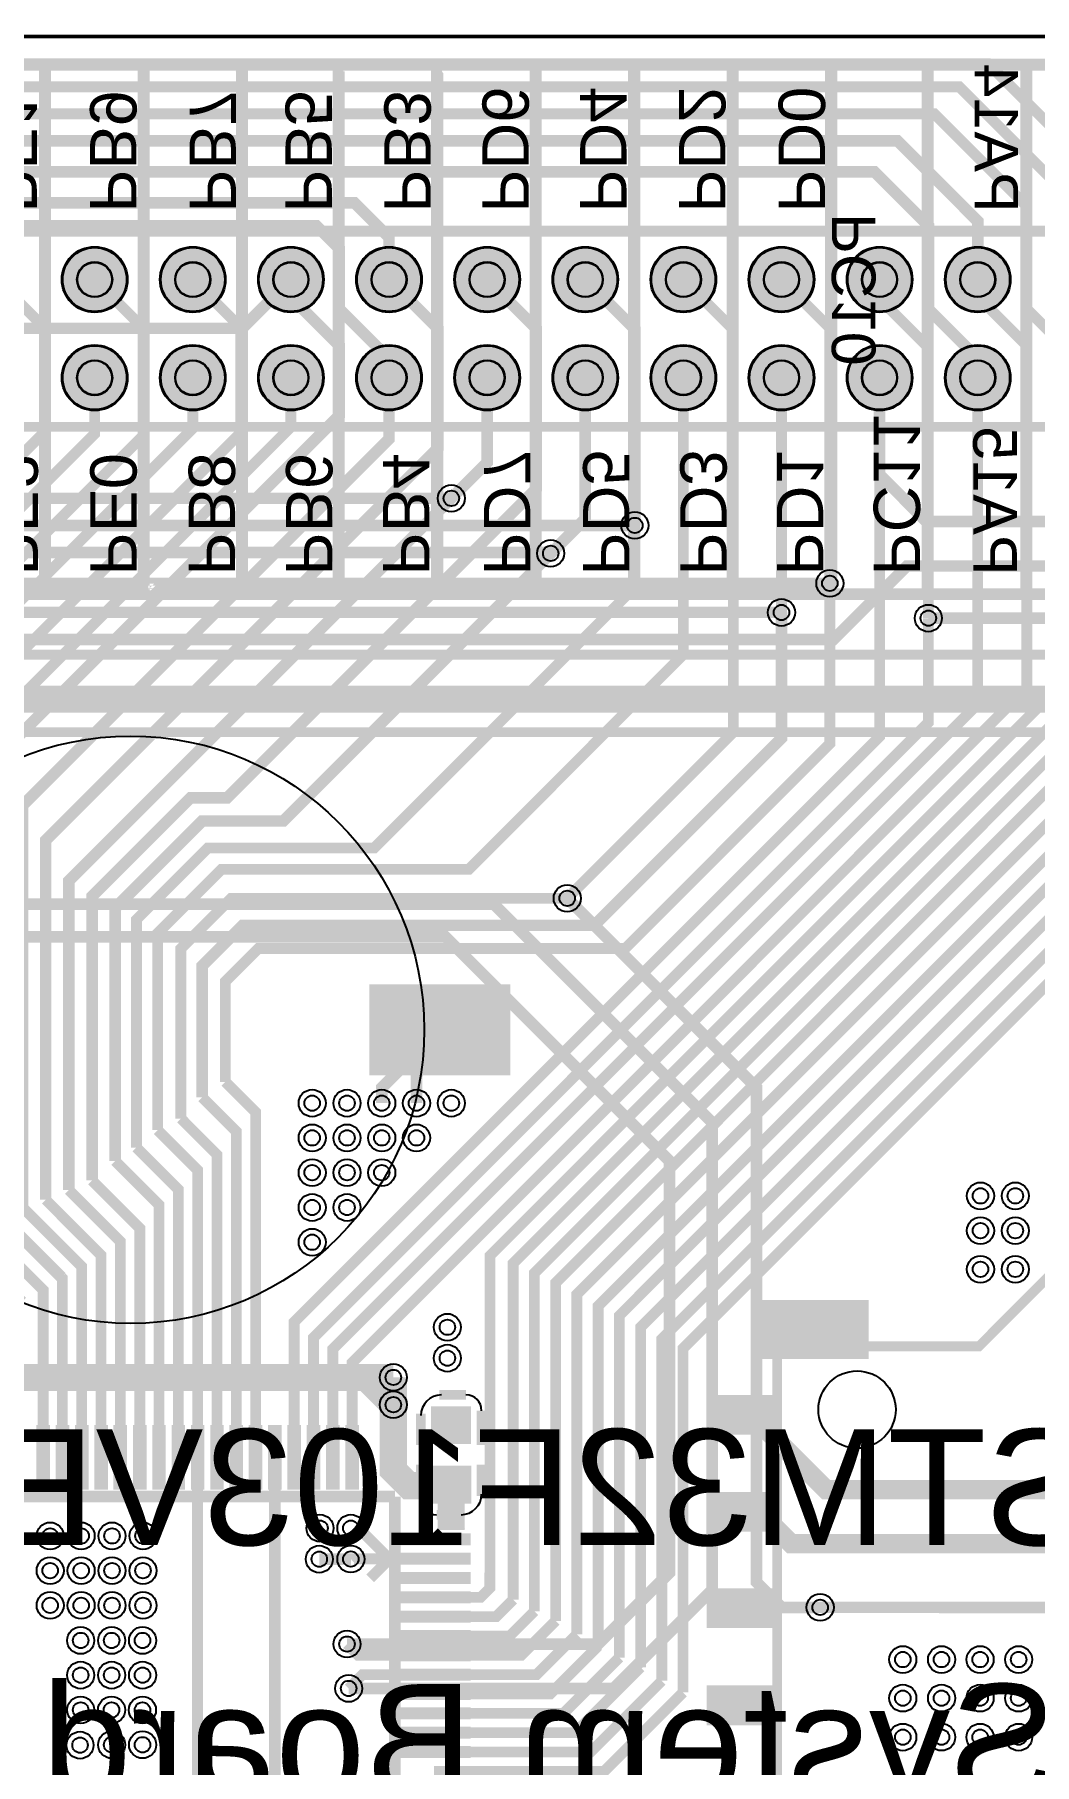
# Model space of a CAD drawing. Header units: millimetres. Extents: x -2 to 136, y -52 to 51.
# Drawn here: x 84.51 to 110.39, y 0.29 to 45.05 of the extents above; entities that cross this region are included whole.
import ezdxf

# ---------------------------------------------------------------- set-up
doc = ezdxf.new("R2010")
doc.units = ezdxf.units.MM
for name, color, linetype, true_color in [('BoardOutline', 7, 'Continuous', 0xff00ff), ('BottomLayer', 7, 'Continuous', 0x0000ff), ('BottomSilkLayer', 7, 'Continuous', 0x808000), ('BottomSolderLayer', 7, 'Continuous', 0xaa00ff), ('Hole', 7, 'Continuous', 0x222222), ('Multi-Layer', 7, 'Continuous', 0xc0c0c0), ('TopLayer', 7, 'Continuous', 0xff0000), ('TopPasterLayer', 7, 'Continuous', 0x808080), ('TopSilkLayer', 7, 'Continuous', 0xffff00), ('TopSolderLayer', 7, 'Continuous', 0x800080)]:
    doc.layers.add(name, color=color, linetype=linetype, true_color=true_color)
doc.styles.get("Standard").update_dxf_attribs({"font": 'arial.ttf'})

msp = doc.modelspace()

# ---------------------------------------------------------------- hatches: boundary and pattern name
at = {"layer": 'BottomSolderLayer'}
for points in [[(85.217, 38.712, 1), (86.919, 38.712, 1)], [(87.757, 38.712, 1), (89.459, 38.712, 1)], [(90.297, 38.712, 1), (91.999, 38.712, 1)], [(92.837, 38.712, 1), (94.539, 38.712, 1)], [(95.377, 38.712, 1), (97.079, 38.712, 1)], [(97.917, 38.712, 1), (99.619, 38.712, 1)], [(100.457, 38.712, 1), (102.159, 38.712, 1)], [(102.997, 38.712, 1), (104.699, 38.712, 1)], [(105.537, 38.712, 1), (107.239, 38.712, 1)], [(108.077, 38.712, 1), (109.779, 38.712, 1)], [(85.217, 36.172, 1), (86.919, 36.172, 1)], [(87.757, 36.172, 1), (89.459, 36.172, 1)], [(90.297, 36.172, 1), (91.999, 36.172, 1)], [(92.837, 36.172, 1), (94.539, 36.172, 1)], [(95.377, 36.172, 1), (97.079, 36.172, 1)], [(97.917, 36.172, 1), (99.619, 36.172, 1)], [(100.457, 36.172, 1), (102.159, 36.172, 1)], [(102.997, 36.172, 1), (104.699, 36.172, 1)], [(105.537, 36.172, 1), (107.239, 36.172, 1)], [(108.077, 36.172, 1), (109.779, 36.172, 1)]]:
    msp.add_hatch(color=256, dxfattribs=at).paths.add_polyline_path(points)
at = {"layer": 'Multi-Layer'}
for points in [[(85.243, 38.712, 1), (86.894, 38.712, 1)], [(87.783, 38.712, 1), (89.434, 38.712, 1)], [(90.323, 38.712, 1), (91.974, 38.712, 1)], [(92.863, 38.712, 1), (94.514, 38.712, 1)], [(95.403, 38.712, 1), (97.054, 38.712, 1)], [(97.943, 38.712, 1), (99.594, 38.712, 1)], [(100.483, 38.712, 1), (102.134, 38.712, 1)], [(103.023, 38.712, 1), (104.674, 38.712, 1)], [(105.563, 38.712, 1), (107.214, 38.712, 1)], [(108.103, 38.712, 1), (109.754, 38.712, 1)], [(85.243, 36.172, 1), (86.894, 36.172, 1)], [(87.783, 36.172, 1), (89.434, 36.172, 1)], [(90.323, 36.172, 1), (91.974, 36.172, 1)], [(92.863, 36.172, 1), (94.514, 36.172, 1)], [(95.403, 36.172, 1), (97.054, 36.172, 1)], [(97.943, 36.172, 1), (99.594, 36.172, 1)], [(100.483, 36.172, 1), (102.134, 36.172, 1)], [(103.023, 36.172, 1), (104.674, 36.172, 1)], [(105.563, 36.172, 1), (107.214, 36.172, 1)], [(108.103, 36.172, 1), (109.754, 36.172, 1)]]:
    msp.add_hatch(color=256, dxfattribs=at).paths.add_polyline_path(points)
at = {"layer": 'TopLayer'}
for points in [[(93.201, 20.449), (96.801, 20.449), (96.801, 18.149), (93.201, 18.149)], [(103.257, 10.796), (103.257, 12.296), (106.057, 12.296), (106.057, 10.796)], [(94.803, 8.603), (94.803, 9.533), (95.783, 9.533), (95.783, 8.603)], [(101.952, 8.834), (101.952, 9.834), (103.752, 9.834), (103.752, 8.834)], [(84.583, 9.046), (84.884, 9.046), (84.884, 7.423), (84.583, 7.423)], [(85.084, 9.046), (85.384, 9.046), (85.384, 7.423), (85.084, 7.423)], [(85.583, 9.046), (85.884, 9.046), (85.884, 7.423), (85.583, 7.423)], [(86.084, 9.046), (86.384, 9.046), (86.384, 7.423), (86.084, 7.423)], [(86.581, 9.046), (86.881, 9.046), (86.881, 7.423), (86.581, 7.423)], [(87.086, 9.046), (87.387, 9.046), (87.387, 7.423), (87.086, 7.423)], [(87.583, 9.046), (87.884, 9.046), (87.884, 7.423), (87.583, 7.423)], [(88.084, 9.046), (88.384, 9.046), (88.384, 7.423), (88.084, 7.423)], [(88.583, 9.046), (88.884, 9.046), (88.884, 7.423), (88.583, 7.423)], [(89.084, 9.046), (89.384, 9.046), (89.384, 7.423), (89.084, 7.423)], [(89.583, 9.046), (89.884, 9.046), (89.884, 7.423), (89.583, 7.423)], [(90.084, 9.046), (90.384, 9.046), (90.384, 7.423), (90.084, 7.423)], [(90.583, 9.046), (90.884, 9.046), (90.884, 7.423), (90.583, 7.423)], [(91.084, 9.046), (91.384, 9.046), (91.384, 7.423), (91.084, 7.423)], [(91.583, 9.046), (91.884, 9.046), (91.884, 7.423), (91.583, 7.423)], [(92.084, 9.046), (92.384, 9.046), (92.384, 7.423), (92.084, 7.423)], [(92.583, 9.046), (92.884, 9.046), (92.884, 7.423), (92.583, 7.423)], [(94.808, 7.062), (94.808, 7.992), (95.788, 7.992), (95.788, 7.062)], [(101.952, 6.325), (101.952, 7.325), (103.752, 7.325), (103.752, 6.325)], [(95.668, 6.259), (95.668, 5.959), (94.045, 5.959), (94.045, 6.259)], [(95.668, 5.759), (95.668, 5.459), (94.045, 5.459), (94.045, 5.759)], [(95.668, 5.259), (95.668, 4.959), (94.045, 4.959), (94.045, 5.259)], [(95.668, 4.759), (95.668, 4.459), (94.045, 4.459), (94.045, 4.759)], [(101.952, 3.829), (101.952, 4.829), (103.752, 4.829), (103.752, 3.829)], [(95.668, 4.259), (95.668, 3.959), (94.045, 3.959), (94.045, 4.259)], [(95.668, 3.759), (95.668, 3.459), (94.045, 3.459), (94.045, 3.759)], [(95.668, 3.259), (95.668, 2.959), (94.045, 2.959), (94.045, 3.259)], [(95.668, 2.759), (95.668, 2.459), (94.045, 2.459), (94.045, 2.759)], [(95.668, 2.259), (95.668, 1.959), (94.045, 1.959), (94.045, 2.259)], [(101.952, 1.315), (101.952, 2.315), (103.752, 2.315), (103.752, 1.315)], [(95.668, 1.759), (95.668, 1.459), (94.045, 1.459), (94.045, 1.759)], [(95.668, 1.259), (95.668, 0.959), (94.045, 0.959), (94.045, 1.259)], [(95.668, 0.759), (95.668, 0.459), (94.045, 0.459), (94.045, 0.759)]]:
    msp.add_hatch(color=256, dxfattribs=at).paths.add_polyline_path(points)
at = {"layer": 'TopPasterLayer'}
for points in [[(93.201, 20.449), (96.801, 20.449), (96.801, 18.149), (93.201, 18.149)], [(103.257, 10.796), (103.257, 12.296), (106.057, 12.296), (106.057, 10.796)], [(94.803, 8.603), (94.803, 9.533), (95.783, 9.533), (95.783, 8.603)], [(101.952, 8.834), (101.952, 9.834), (103.752, 9.834), (103.752, 8.834)], [(84.583, 9.046), (84.884, 9.046), (84.884, 7.423), (84.583, 7.423)], [(85.084, 9.046), (85.384, 9.046), (85.384, 7.423), (85.084, 7.423)], [(85.583, 9.046), (85.884, 9.046), (85.884, 7.423), (85.583, 7.423)], [(86.084, 9.046), (86.384, 9.046), (86.384, 7.423), (86.084, 7.423)], [(86.581, 9.046), (86.881, 9.046), (86.881, 7.423), (86.581, 7.423)], [(87.086, 9.046), (87.387, 9.046), (87.387, 7.423), (87.086, 7.423)], [(87.583, 9.046), (87.884, 9.046), (87.884, 7.423), (87.583, 7.423)], [(88.084, 9.046), (88.384, 9.046), (88.384, 7.423), (88.084, 7.423)], [(88.583, 9.046), (88.884, 9.046), (88.884, 7.423), (88.583, 7.423)], [(89.084, 9.046), (89.384, 9.046), (89.384, 7.423), (89.084, 7.423)], [(89.583, 9.046), (89.884, 9.046), (89.884, 7.423), (89.583, 7.423)], [(90.084, 9.046), (90.384, 9.046), (90.384, 7.423), (90.084, 7.423)], [(90.583, 9.046), (90.884, 9.046), (90.884, 7.423), (90.583, 7.423)], [(91.084, 9.046), (91.384, 9.046), (91.384, 7.423), (91.084, 7.423)], [(91.583, 9.046), (91.884, 9.046), (91.884, 7.423), (91.583, 7.423)], [(92.084, 9.046), (92.384, 9.046), (92.384, 7.423), (92.084, 7.423)], [(92.583, 9.046), (92.884, 9.046), (92.884, 7.423), (92.583, 7.423)], [(94.808, 7.062), (94.808, 7.992), (95.788, 7.992), (95.788, 7.062)], [(101.952, 6.325), (101.952, 7.325), (103.752, 7.325), (103.752, 6.325)], [(95.668, 6.259), (95.668, 5.959), (94.045, 5.959), (94.045, 6.259)], [(95.668, 5.759), (95.668, 5.459), (94.045, 5.459), (94.045, 5.759)], [(95.668, 5.259), (95.668, 4.959), (94.045, 4.959), (94.045, 5.259)], [(95.668, 4.759), (95.668, 4.459), (94.045, 4.459), (94.045, 4.759)], [(101.952, 3.829), (101.952, 4.829), (103.752, 4.829), (103.752, 3.829)], [(95.668, 4.259), (95.668, 3.959), (94.045, 3.959), (94.045, 4.259)], [(95.668, 3.759), (95.668, 3.459), (94.045, 3.459), (94.045, 3.759)], [(95.668, 3.259), (95.668, 2.959), (94.045, 2.959), (94.045, 3.259)], [(95.668, 2.759), (95.668, 2.459), (94.045, 2.459), (94.045, 2.759)], [(95.668, 2.259), (95.668, 1.959), (94.045, 1.959), (94.045, 2.259)], [(101.952, 1.315), (101.952, 2.315), (103.752, 2.315), (103.752, 1.315)], [(95.668, 1.759), (95.668, 1.459), (94.045, 1.459), (94.045, 1.759)], [(95.668, 1.259), (95.668, 0.959), (94.045, 0.959), (94.045, 1.259)], [(95.668, 0.759), (95.668, 0.459), (94.045, 0.459), (94.045, 0.759)]]:
    msp.add_hatch(color=256, dxfattribs=at).paths.add_polyline_path(points)
at = {"layer": 'TopSolderLayer'}
for points in [[(85.217, 38.712, 1), (86.919, 38.712, 1)], [(87.757, 38.712, 1), (89.459, 38.712, 1)], [(90.297, 38.712, 1), (91.999, 38.712, 1)], [(92.837, 38.712, 1), (94.539, 38.712, 1)], [(95.377, 38.712, 1), (97.079, 38.712, 1)], [(97.917, 38.712, 1), (99.619, 38.712, 1)], [(100.457, 38.712, 1), (102.159, 38.712, 1)], [(102.997, 38.712, 1), (104.699, 38.712, 1)], [(105.537, 38.712, 1), (107.239, 38.712, 1)], [(108.077, 38.712, 1), (109.779, 38.712, 1)], [(85.217, 36.172, 1), (86.919, 36.172, 1)], [(87.757, 36.172, 1), (89.459, 36.172, 1)], [(90.297, 36.172, 1), (91.999, 36.172, 1)], [(92.837, 36.172, 1), (94.539, 36.172, 1)], [(95.377, 36.172, 1), (97.079, 36.172, 1)], [(97.917, 36.172, 1), (99.619, 36.172, 1)], [(100.457, 36.172, 1), (102.159, 36.172, 1)], [(102.997, 36.172, 1), (104.699, 36.172, 1)], [(105.537, 36.172, 1), (107.239, 36.172, 1)], [(108.077, 36.172, 1), (109.779, 36.172, 1)], [(93.176, 20.474), (96.827, 20.474), (96.827, 18.123), (93.176, 18.123)], [(103.209, 10.782), (103.209, 12.309), (106.104, 12.309), (106.104, 10.782)], [(94.776, 8.579), (94.776, 9.557), (95.81, 9.557), (95.81, 8.579)], [(101.907, 8.82), (101.907, 9.848), (103.798, 9.848), (103.798, 8.82)], [(84.558, 9.072), (84.909, 9.072), (84.909, 7.398), (84.558, 7.398)], [(85.058, 9.072), (85.409, 9.072), (85.409, 7.398), (85.058, 7.398)], [(85.558, 9.072), (85.909, 9.072), (85.909, 7.398), (85.558, 7.398)], [(86.058, 9.072), (86.409, 9.072), (86.409, 7.398), (86.058, 7.398)], [(86.555, 9.072), (86.907, 9.072), (86.907, 7.398), (86.555, 7.398)], [(87.061, 9.072), (87.412, 9.072), (87.412, 7.398), (87.061, 7.398)], [(87.558, 9.072), (87.909, 9.072), (87.909, 7.398), (87.558, 7.398)], [(88.058, 9.072), (88.409, 9.072), (88.409, 7.398), (88.058, 7.398)], [(88.558, 9.072), (88.909, 9.072), (88.909, 7.398), (88.558, 7.398)], [(89.058, 9.072), (89.409, 9.072), (89.409, 7.398), (89.058, 7.398)], [(89.558, 9.072), (89.909, 9.072), (89.909, 7.398), (89.558, 7.398)], [(90.058, 9.072), (90.409, 9.072), (90.409, 7.398), (90.058, 7.398)], [(90.558, 9.072), (90.909, 9.072), (90.909, 7.398), (90.558, 7.398)], [(91.058, 9.072), (91.409, 9.072), (91.409, 7.398), (91.058, 7.398)], [(91.558, 9.072), (91.909, 9.072), (91.909, 7.398), (91.558, 7.398)], [(92.058, 9.072), (92.409, 9.072), (92.409, 7.398), (92.058, 7.398)], [(92.558, 9.072), (92.909, 9.072), (92.909, 7.398), (92.558, 7.398)], [(94.781, 7.038), (94.781, 8.016), (95.815, 8.016), (95.815, 7.038)], [(101.906, 6.311), (101.906, 7.339), (103.798, 7.339), (103.798, 6.311)], [(95.805, 6.264), (95.805, 5.954), (93.908, 5.954), (93.908, 6.264)], [(95.805, 5.764), (95.805, 5.455), (93.908, 5.455), (93.908, 5.764)], [(95.805, 5.264), (95.805, 4.954), (93.908, 4.954), (93.908, 5.264)], [(95.805, 4.764), (95.805, 4.455), (93.908, 4.455), (93.908, 4.764)], [(101.907, 3.814), (101.907, 4.843), (103.798, 4.843), (103.798, 3.814)], [(95.805, 4.264), (95.805, 3.954), (93.908, 3.954), (93.908, 4.264)], [(95.805, 3.764), (95.805, 3.455), (93.908, 3.455), (93.908, 3.764)], [(95.805, 3.264), (95.805, 2.954), (93.908, 2.954), (93.908, 3.264)], [(95.805, 2.764), (95.805, 2.455), (93.908, 2.455), (93.908, 2.764)], [(95.805, 2.264), (95.805, 1.954), (93.908, 1.954), (93.908, 2.264)], [(101.907, 1.301), (101.907, 2.329), (103.798, 2.329), (103.798, 1.301)], [(95.805, 1.764), (95.805, 1.455), (93.908, 1.455), (93.908, 1.764)], [(95.805, 1.264), (95.805, 0.954), (93.908, 0.954), (93.908, 1.264)], [(95.805, 0.764), (95.805, 0.455), (93.908, 0.455), (93.908, 0.764)]]:
    msp.add_hatch(color=256, dxfattribs=at).paths.add_polyline_path(points)

# ---------------------------------------------------------------- linework, layer by layer
at = {"layer": 'BoardOutline', "const_width": 0.1}
msp.add_lwpolyline([(8, 45.002), (127, 45.002)], dxfattribs=at)
at = {"layer": 'BottomLayer'}
for points, const_width in [([(91.148, 38.71), (89.886, 37.45), (72.101, 37.45), (68.55, 33.909), (59.35, 33.909), (56.449, 36.805), (39.7, 36.805), (36, 40.5), (23.95, 40.5), (17.999, 34.549), (8.049, 34.549), (5.751, 32.258), (5.751, -29.639)], 0.3), ([(106.388, 36.172), (106.388, 33.663), (107.597, 32.45), (119.05, 32.45), (123.2, 28.3), (123.2, 19.55), (121.848, 18.198), (118.25, 18.2)], 0.3), ([(55.55, 32.85), (55.55, 28.5), (56.2, 27.85), (119.81, 27.852)], 0.7), ([(58.001, 33.051), (95.3, 33.05)], 0.3), ([(57, 32.35), (100.05, 32.35)], 0.3), ([(58.001, 31.651), (97.9, 31.65)], 0.3), ([(57, 29.401), (105.2, 29.401), (107.1, 31.3), (117.851, 31.3), (117.851, 31.349)], 0.3), ([(57, 30.851), (105.1, 30.85)], 0.3), ([(57.998, 30.102), (103.85, 30.1)], 0.3), ([(107.65, 29.949), (120.601, 29.949), (122.5, 28.05), (122.5, 21.351), (121.3, 20.15), (113.9, 20.15), (113.251, 19.501), (113.251, 18.75)], 0.3), ([(104.849, 4.351), (103.848, 4.351), (103.2, 5.001), (103.2, 17.8), (98.301, 22.7)], 0.3), ([(92.642, 2.253), (99.503, 2.253), (102.05, 4.8), (102.05, 16.9), (96.4, 22.55), (64.501, 22.55)], 0.3), ([(92.601, 3.401), (99.101, 3.401), (100.95, 5.25), (100.95, 15.9), (95.148, 21.702), (63.901, 21.702)], 0.3), ([(80.445, 10.302), (93.8, 10.303)], 0.7), ([(93.8, 9.596), (93.299, 10.097), (93.299, 10.302)], 0.7), ([(93.8, 10.302), (93.8, 9.596)], 0.7)]:
    msp.add_lwpolyline(points, dxfattribs=dict(at, const_width=const_width))
at = {"layer": 'BottomSilkLayer'}
for points, const_width in [([(72.05, 40), (72.05, 44.3), (122.85, 44.3), (122.85, 39.9)], 0.25), ([(84.718, 44.253), (84.768, 44.203), (84.768, 30.653)], 0.28), ([(87.318, 44.203), (87.318, 30.753), (87.268, 30.703), (87.318, 30.703)], 0.28), ([(89.818, 44.203), (89.868, 44.153), (89.868, 30.653)], 0.28), ([(94.968, 44.203), (94.918, 44.153), (94.918, 30.653)], 0.28), ([(97.468, 44.203), (97.468, 30.653)], 0.28), ([(100.018, 44.253), (100.018, 30.653)], 0.28), ([(102.568, 44.253), (102.568, 30.703)], 0.28), ([(105.068, 44.253), (105.118, 44.203), (105.118, 30.653)], 0.28), ([(107.618, 44.253), (107.618, 30.653)], 0.28), ([(110.168, 44.203), (110.168, 30.703)], 0.28), ([(92.368, 44.153), (92.368, 30.703)], 0.28), ([(72.1, 39.95), (122.85, 39.95)], 0.25), ([(122.85, 34.9), (72.05, 34.9)], 0.25), ([(122.85, 34.95), (122.85, 30.6), (72.051, 30.6), (72.051, 35)], 0.25)]:
    msp.add_lwpolyline(points, dxfattribs=dict(at, const_width=const_width))
at = {"layer": 'BottomSolderLayer'}
for centre, radius in [((86.068, 38.712), 0.851), ((88.608, 38.712), 0.851), ((91.148, 38.712), 0.851), ((93.688, 38.712), 0.851), ((96.228, 38.712), 0.851), ((98.768, 38.712), 0.851), ((101.308, 38.712), 0.851), ((103.848, 38.712), 0.851), ((106.388, 38.712), 0.851), ((108.928, 38.712), 0.851), ((86.068, 38.712), 0.458), ((88.608, 38.712), 0.458), ((91.148, 38.712), 0.458), ((93.688, 38.712), 0.458), ((96.228, 38.712), 0.458), ((98.768, 38.712), 0.458), ((101.308, 38.712), 0.458), ((103.848, 38.712), 0.458), ((106.388, 38.712), 0.458), ((108.928, 38.712), 0.458), ((86.068, 36.172), 0.851), ((88.608, 36.172), 0.851), ((91.148, 36.172), 0.851), ((93.688, 36.172), 0.851), ((96.228, 36.172), 0.851), ((98.768, 36.172), 0.851), ((101.308, 36.172), 0.851), ((103.848, 36.172), 0.851), ((106.388, 36.172), 0.851), ((108.928, 36.172), 0.851), ((86.068, 36.172), 0.458), ((88.608, 36.172), 0.458), ((91.148, 36.172), 0.458), ((93.688, 36.172), 0.458), ((96.228, 36.172), 0.458), ((98.768, 36.172), 0.458), ((101.308, 36.172), 0.458), ((103.848, 36.172), 0.458), ((106.388, 36.172), 0.458), ((108.928, 36.172), 0.458)]:
    msp.add_circle(centre, radius, dxfattribs=at)
at = {"layer": 'Hole'}
for centre in [(95.301, 33.051), (100.051, 32.35), (97.874, 31.626), (105.1, 30.851), (103.848, 30.097), (107.65, 29.949), (98.301, 22.7), (91.699, 17.399), (92.601, 17.399), (93.5, 17.399), (94.399, 17.399), (95.301, 17.399), (91.699, 16.5), (92.601, 16.5), (93.5, 16.5), (94.399, 16.5), (91.699, 15.601), (92.601, 15.601), (93.5, 15.601), (91.699, 14.699), (92.601, 14.699), (108.999, 14.999), (109.901, 14.999), (91.699, 13.8), (108.999, 14.1), (109.901, 14.1), (108.999, 13.099), (109.901, 13.099), (95.199, 11.6), (95.199, 10.8), (93.8, 10.302), (93.8, 9.596), (84.917, 6.2), (85.718, 6.2), (86.518, 6.2), (87.318, 6.2), (91.9, 6.401), (92.7, 6.401), (84.917, 5.301), (85.718, 5.301), (86.518, 5.301), (87.318, 5.301), (91.882, 5.598), (92.7, 5.601), (84.917, 4.402), (85.718, 4.402), (86.518, 4.402), (87.318, 4.402), (104.849, 4.351), (85.707, 3.495), (86.507, 3.495), (87.308, 3.495), (92.601, 3.401), (106.988, 3), (107.991, 3), (108.989, 3), (109.987, 3), (85.707, 2.596), (86.507, 2.596), (87.308, 2.596), (92.642, 2.253), (85.707, 1.697), (86.505, 1.697), (87.305, 1.694), (106.988, 2.002), (107.991, 2.002), (108.989, 2.002), (109.987, 2.002), (85.69, 0.785), (86.507, 0.795), (87.308, 0.795), (106.988, 0.991), (107.991, 0.993), (108.989, 0.991), (109.987, 0.991)]:
    msp.add_circle(centre, 0.2, dxfattribs=at)
at = {"layer": 'Multi-Layer'}
for centre, radius in [((86.068, 38.712), 0.826), ((88.608, 38.712), 0.826), ((91.148, 38.712), 0.826), ((93.688, 38.712), 0.826), ((96.228, 38.712), 0.826), ((98.768, 38.712), 0.826), ((101.308, 38.712), 0.826), ((103.848, 38.712), 0.826), ((106.388, 38.712), 0.826), ((108.928, 38.712), 0.826), ((86.068, 38.712), 0.445), ((88.608, 38.712), 0.445), ((91.148, 38.712), 0.445), ((93.688, 38.712), 0.445), ((96.228, 38.712), 0.445), ((98.768, 38.712), 0.445), ((101.308, 38.712), 0.445), ((103.848, 38.712), 0.445), ((106.388, 38.712), 0.445), ((108.928, 38.712), 0.445), ((86.068, 36.172), 0.826), ((88.608, 36.172), 0.826), ((91.148, 36.172), 0.826), ((93.688, 36.172), 0.826), ((96.228, 36.172), 0.826), ((98.768, 36.172), 0.826), ((101.308, 36.172), 0.826), ((103.848, 36.172), 0.826), ((106.388, 36.172), 0.826), ((108.928, 36.172), 0.826), ((86.068, 36.172), 0.445), ((88.608, 36.172), 0.445), ((91.148, 36.172), 0.445), ((93.688, 36.172), 0.445), ((96.228, 36.172), 0.445), ((98.768, 36.172), 0.445), ((101.308, 36.172), 0.445), ((103.848, 36.172), 0.445), ((106.388, 36.172), 0.445), ((108.928, 36.172), 0.445), ((95.301, 33.051), 0.35), ((100.051, 32.35), 0.35), ((97.874, 31.626), 0.35), ((105.1, 30.851), 0.35), ((103.848, 30.097), 0.35), ((107.65, 29.949), 0.35), ((98.301, 22.7), 0.35), ((91.699, 17.399), 0.35), ((92.601, 17.399), 0.35), ((93.5, 17.399), 0.35), ((94.399, 17.399), 0.35), ((95.301, 17.399), 0.35), ((91.699, 16.5), 0.35), ((92.601, 16.5), 0.35), ((93.5, 16.5), 0.35), ((94.399, 16.5), 0.35), ((91.699, 15.601), 0.35), ((92.601, 15.601), 0.35), ((93.5, 15.601), 0.35), ((108.999, 14.999), 0.35), ((109.901, 14.999), 0.35), ((91.699, 14.699), 0.35), ((92.601, 14.699), 0.35), ((108.999, 14.1), 0.35), ((109.901, 14.1), 0.35), ((91.699, 13.8), 0.35), ((108.999, 13.099), 0.35), ((109.901, 13.099), 0.35), ((95.199, 11.6), 0.35), ((95.199, 10.8), 0.35), ((93.8, 10.302), 0.35), ((105.804, 9.469), 1), ((93.8, 9.596), 0.35), ((91.9, 6.401), 0.35), ((92.7, 6.401), 0.35), ((84.917, 6.2), 0.35), ((85.718, 6.2), 0.35), ((86.518, 6.2), 0.35), ((87.318, 6.2), 0.35), ((91.882, 5.598), 0.35), ((92.7, 5.601), 0.35), ((84.917, 5.301), 0.35), ((85.718, 5.301), 0.35), ((86.518, 5.301), 0.35), ((87.318, 5.301), 0.35), ((84.917, 4.402), 0.35), ((85.718, 4.402), 0.35), ((86.518, 4.402), 0.35), ((87.318, 4.402), 0.35), ((104.849, 4.351), 0.35), ((85.707, 3.495), 0.35), ((86.507, 3.495), 0.35), ((87.308, 3.495), 0.35), ((92.601, 3.401), 0.35), ((106.988, 3), 0.35), ((107.991, 3), 0.35), ((108.989, 3), 0.35), ((109.987, 3), 0.35), ((85.707, 2.596), 0.35), ((86.507, 2.596), 0.35), ((87.308, 2.596), 0.35), ((92.642, 2.253), 0.35), ((106.988, 2.002), 0.35), ((107.991, 2.002), 0.35), ((108.989, 2.002), 0.35), ((109.987, 2.002), 0.35), ((85.707, 1.697), 0.35), ((86.505, 1.697), 0.35), ((87.305, 1.694), 0.35), ((107.991, 0.993), 0.35), ((85.69, 0.785), 0.35), ((86.507, 0.795), 0.35), ((87.308, 0.795), 0.35), ((106.988, 0.991), 0.35), ((108.989, 0.991), 0.35), ((109.987, 0.991), 0.35)]:
    msp.add_circle(centre, radius, dxfattribs=at)
at = {"layer": 'TopLayer'}
for points, const_width in [([(114.008, 36.172), (114.008, 36.591), (112.751, 37.849), (112.751, 40.749), (109.2, 44.3), (20.251, 44.3), (19.401, 43.449), (19.401, 35.966)], 0.28), ([(111.468, 38.712), (111.468, 40.682), (108.45, 43.7), (20.6, 43.7), (20.051, 43.15), (20.051, 35.319)], 0.28), ([(111.468, 36.172), (111.468, 36.682), (110.2, 37.95), (110.2, 40.603), (107.803, 43), (51.35, 43), (50.15, 41.8), (50.15, 39.65), (48.93, 38.43), (48.898, 38.43)], 0.28), ([(108.928, 38.712), (108.928, 40.222), (106.85, 42.3), (53.15, 42.3), (52.7, 41.85), (52.7, 39.693), (51.438, 38.43)], 0.3), ([(108.928, 36.172), (108.928, 36.672), (107.65, 37.95), (107.65, 40.104), (106.254, 41.5), (70.95, 41.5), (69.15, 39.7), (55.6, 39.7), (55.25, 39.35), (55.25, 37.5), (54.9, 37.15), (47.638, 37.15), (46.358, 38.43)], 0.3), ([(93.688, 38.712), (93.688, 39.803), (92.795, 40.7), (71.449, 40.7), (67.799, 37.05), (57.852, 37.05), (56.518, 38.382), (56.518, 38.43)], 0.3), ([(93.688, 36.172), (93.688, 36.662), (92.4, 37.95), (92.4, 39.51), (91.81, 40.1), (71.901, 40.1), (68.201, 36.4), (45.848, 36.4), (43.818, 38.43)], 0.3), ([(81.654, 10.296), (81.654, 10.296), (78.75, 13.2), (75.3, 13.2), (72.3, 16.2), (72.3, 23.4), (78.8, 29.9), (79.901, 29.9), (84.8, 34.8), (84.8, 37.44), (83.528, 38.712)], 0.28), ([(82.67, 10.68), (82.67, 10.68), (79, 14.35), (75.8, 14.35), (73.5, 16.65), (73.5, 22.7), (77.9, 27.1), (79.75, 27.1), (87.35, 34.7), (87.35, 37.43), (86.068, 38.712)], 0.28), ([(84.191, 12.259), (84.191, 12.259), (80.9, 15.55), (76.15, 15.55), (74.7, 17), (74.7, 22), (77.25, 24.55), (79.65, 24.55), (89.85, 34.75), (89.85, 37.47), (88.608, 38.712)], 0.28), ([(85.21, 12.891), (85.21, 12.891), (81.45, 16.65), (76.6, 16.65), (75.9, 17.35), (75.9, 21.4), (77.25, 22.75), (79.95, 22.75), (92.4, 35.2), (92.4, 37), (91.148, 38.252), (91.148, 38.712)], 0.3), ([(84.8, 14.9), (84.8, 14.9), (84.8, 24.2), (94.95, 34.35), (94.95, 37.45), (93.688, 38.712)], 0.3), ([(86, 15.4), (86, 15.4), (86, 22.75), (88.55, 25.3), (89.5, 25.3), (97.5, 33.3), (97.5, 37.44), (96.228, 38.712)], 0.3), ([(92.827, 10.777), (92.827, 10.777), (110.2, 28.15), (110.2, 37), (108.708, 38.492), (108.928, 38.712)], 0.28), ([(96.9, 4.55), (96.9, 4.55), (96.9, 13.25), (112.75, 29.1), (112.75, 36.904), (111.205, 38.449), (111.468, 38.712)], 0.28), ([(98, 4), (98, 4), (98, 12.75), (115.3, 30.05), (115.3, 37.42), (114.008, 38.712)], 0.28), ([(98.3, 22.7), (98.3, 22.7), (102.6, 27), (102.6, 37.42), (101.308, 38.712)], 0.28), ([(100.05, 32.35), (100.05, 32.35), (100.05, 37.43), (98.768, 38.712)], 0.3), ([(100.2, 2.8), (100.2, 2.8), (100.2, 11.6), (120.35, 31.75), (120.35, 37.45), (119.088, 38.712)], 0.28), ([(101.3, 2.15), (101.3, 2.15), (101.3, 11.05), (122.9, 32.65), (122.9, 37.44), (121.628, 38.712)], 0.28), ([(105.1, 30.85), (105.1, 37.46), (103.848, 38.712)], 0.28), ([(107.65, 29.95), (107.65, 36.95), (106.138, 38.462), (106.388, 38.712)], 0.28), ([(82.162, 10.488), (82.162, 10.488), (78.9, 13.75), (75.55, 13.75), (72.9, 16.4), (72.9, 23.05), (78.25, 28.4), (79.751, 28.4), (86.068, 34.718), (86.068, 36.172)], 0.28), ([(83.178, 10.923), (83.178, 10.923), (79.15, 14.95), (75.95, 14.95), (74.1, 16.8), (74.1, 22.35), (77.55, 25.8), (79.549, 25.8), (88.608, 34.858), (88.608, 36.172)], 0.28), ([(84.699, 12.601), (84.699, 12.601), (81.2, 16.1), (76.35, 16.1), (75.3, 17.15), (75.3, 21.7), (77, 23.4), (79.649, 23.4), (91.148, 34.898), (91.148, 36.172)], 0.28), ([(84.2, 14.7), (84.2, 14.7), (84.2, 25.1), (93.688, 34.588), (93.688, 36.172)], 0.3), ([(87.699, 16.701), (87.699, 16.701), (87.699, 21.801), (89.35, 23.449), (95.751, 23.449), (101.308, 29.009), (101.308, 36.172)], 0.28), ([(91.234, 8.235), (91.234, 11.735), (106.388, 26.888), (106.388, 36.172)], 0.28), ([(92.233, 8.235), (92.233, 11.033), (108.928, 27.728), (108.928, 36.172)], 0.28), ([(95.3, 33.05), (96.228, 33.978), (96.228, 36.172)], 0.3), ([(96.3, 5.25), (96.3, 13.45), (111.468, 28.618), (111.468, 36.172)], 0.28), ([(97.45, 4.25), (97.45, 4.25), (97.45, 13), (114.008, 29.558), (114.008, 36.172)], 0.28), ([(97.875, 31.625), (98.768, 32.518), (98.768, 36.172)], 0.3), ([(98.55, 3.65), (98.55, 3.65), (98.55, 12.45), (116.548, 30.448), (116.548, 36.172)], 0.28), ([(99.65, 3.05), (99.65, 3.05), (99.65, 11.9), (119.088, 31.338), (119.088, 36.172)], 0.28), ([(100.75, 2.45), (100.75, 2.45), (100.75, 11.3), (121.628, 32.178), (121.628, 36.172)], 0.28), ([(103.848, 30.098), (103.848, 30.098), (103.848, 36.172)], 0.28), ([(85.4, 15.151), (85.4, 15.151), (85.4, 23.15), (95.3, 33.05)], 0.3), ([(87.15, 16.251), (87.15, 16.251), (87.15, 22.151), (88.999, 24.001), (93.299, 24.001), (100.051, 30.752), (100.051, 32.35)], 0.28), ([(86.6, 15.9), (86.6, 15.9), (86.6, 22.45), (88.85, 24.7), (90.95, 24.7), (97.875, 31.625)], 0.3), ([(99.101, 3.35), (99.101, 3.35), (99.101, 12.151), (117.851, 30.899), (117.851, 31.35)], 0.28), ([(89.45, 17.95), (89.45, 17.95), (89.45, 20.55), (90.3, 21.4), (99.8, 21.4), (105.1, 26.7), (105.1, 30.85)], 0.28), ([(88.85, 17.55), (88.85, 17.55), (88.85, 20.95), (89.9, 22), (99, 22), (103.848, 26.848), (103.848, 30.097)], 0.3), ([(91.732, 8.235), (91.732, 11.332), (107.65, 27.25), (107.65, 29.949)], 0.28), ([(88.3, 17), (88.3, 17), (88.3, 21.4), (89.6, 22.7), (98.3, 22.7)], 0.28), ([(95.001, 19.299), (93.5, 17.798), (93.5, 17.399)], 0.3), ([(95.001, 19.299), (94.399, 18.11), (94.399, 17.399)], 0.3), ([(89.451, 17.95), (90.234, 17.168), (90.234, 8.235)], 0.28), ([(88.849, 17.549), (89.733, 16.665), (89.733, 8.235)], 0.28), ([(88.301, 17), (89.233, 16.068), (89.233, 8.235)], 0.28), ([(118.23, 17), (118.23, 7.53), (116.7, 6), (104.1, 6), (103.25, 6.85), (102.898, 6.85)], 0.5), ([(113.231, 17), (113.231, 8.931), (111.7, 7.4), (105, 7.4), (103.053, 9.347), (102.898, 9.347)], 0.5), ([(87.699, 16.701), (88.733, 15.667), (88.733, 8.235)], 0.28), ([(87.15, 16.251), (88.235, 15.166), (88.235, 8.235)], 0.28), ([(86.599, 15.9), (87.734, 14.765), (87.734, 8.235)], 0.28), ([(85.4, 15.151), (86.731, 13.82), (86.731, 8.235)], 0.28), ([(85.999, 15.4), (87.236, 14.163), (87.236, 8.235)], 0.28), ([(84.201, 14.699), (85.733, 13.167), (85.733, 8.235)], 0.28), ([(84.801, 14.9), (86.233, 13.467), (86.233, 8.235)], 0.28), ([(85.21, 12.891), (85.232, 12.868), (85.232, 8.235)], 0.28), ([(84.699, 12.601), (84.735, 12.565), (84.735, 8.235)], 0.28), ([(92.827, 10.777), (92.733, 10.683), (92.733, 8.235)], 0.28), ([(93.8, 10.302), (93.8, 7.9), (94.2, 7.5), (95.27, 7.5), (95.298, 7.529)], 0.7), ([(88.73, -2.151), (88.73, 8.232), (88.733, 8.235)], 0.28), ([(90.734, 8.235), (90.734, -3.084), (90.8, -3.15)], 0.3), ([(95.298, 7.529), (95.3, 6.35)], 0.7), ([(95.301, 6.398), (95.301, 6.401)], 0.7), ([(94.856, 5.608), (93.692, 5.608), (93.05, 6.25)], 0.28), ([(94.9, 6.15), (95.05, 6.3)], 0.28), ([(92.7, 5.6), (91.883, 5.599)], 0.3), ([(94.856, 5.608), (92.708, 5.608), (92.7, 5.601)], 0.28), ([(94.856, 5.608), (93.708, 5.608), (93.2, 5.1)], 0.28), ([(96.299, 5.25), (96.299, 4.849), (96.1, 4.65), (96.06, 4.61), (94.856, 4.61)], 0.28), ([(96.901, 4.549), (96.462, 4.11), (94.856, 4.11)], 0.28), ([(104.849, 4.351), (102.897, 4.346), (102.822, 4.369)], 0.3), ([(104.849, 4.351), (121.95, 4.35)], 0.3), ([(97.45, 4.249), (96.81, 3.609), (94.856, 3.609)], 0.28), ([(98.001, 4.001), (97.109, 3.109), (94.856, 3.109)], 0.28), ([(98.55, 3.65), (97.508, 2.609), (94.856, 2.609)], 0.28), ([(94.856, 3.109), (92.893, 3.109), (92.601, 3.401)], 0.28), ([(99.101, 3.35), (97.859, 2.108), (94.856, 2.108)], 0.28), ([(99.649, 3.051), (98.209, 1.61), (94.856, 1.61)], 0.28), ([(94.856, 2.609), (92.997, 2.609), (92.642, 2.253)], 0.28), ([(100.201, 2.799), (98.512, 1.11), (94.856, 1.11)], 0.28), ([(100.749, 2.449), (98.91, 0.61), (94.856, 0.61)], 0.28), ([(101.3, 2.149), (99.261, 0.109), (94.856, 0.109)], 0.28)]:
    msp.add_lwpolyline(points, dxfattribs=dict(at, const_width=const_width))
at = {"layer": 'TopSilkLayer'}
for points, const_width in [([(72.082, 39.947), (72.082, 44.247), (122.882, 44.247), (122.882, 39.847)], 0.25), ([(84.75, 44.2), (84.8, 44.15), (84.8, 30.6)], 0.28), ([(100.05, 44.2), (100.05, 30.6)], 0.28), ([(102.6, 44.2), (102.6, 30.65)], 0.28), ([(105.1, 44.2), (105.15, 44.15), (105.15, 30.6)], 0.28), ([(107.65, 44.2), (107.65, 30.6)], 0.28), ([(87.35, 44.15), (87.35, 30.7), (87.3, 30.65), (87.35, 30.65)], 0.28), ([(89.85, 44.15), (89.9, 44.1), (89.9, 30.6)], 0.28), ([(92.4, 44.1), (92.4, 30.65)], 0.28), ([(95, 44.15), (94.95, 44.1), (94.95, 30.6)], 0.28), ([(97.5, 44.15), (97.5, 30.6)], 0.28), ([(110.2, 44.15), (110.2, 30.65)], 0.28), ([(122.9, 34.9), (122.9, 30.55), (72.083, 30.546), (72.083, 34.946)], 0.25), ([(127.2, 29.007), (118.182, 29.007), (38, 29)], 0.254), ([(119.169, 27.001), (38, 27)], 0.254), ([(106.037, 11.106), (108.959, 11.106), (111.159, 13.306), (129.287, 13.306)], 0.254), ([(103.737, -12.994), (103.737, 10.855)], 0.254), ([(94.994, 9.848), (95.679, 9.848)], 0.25), ([(94.511, 8.552), (94.511, 9.365)], 0.25), ([(96.086, 9.441), (96.086, 8.578), (96.086, 8.552)], 0.25), ([(94.511, 7.155), (94.511, 8.019), (94.511, 8.044)], 0.25), ([(96.086, 8.044), (96.086, 7.231)], 0.25), ([(93.84, 7.219), (79.622, 7.219)], 0.305), ([(93.84, 7.219), (93.84, -7)], 0.305), ([(95.603, 6.749), (94.917, 6.749)], 0.25)]:
    msp.add_lwpolyline(points, dxfattribs=dict(at, const_width=const_width))
at = {"layer": 'TopSilkLayer', "const_width": 0.254}
msp.add_lwpolyline([(72.098, 39.982), (122.898, 39.982), (122.898, 34.902), (72.098, 34.902), (72.098, 39.982)], close=True, dxfattribs=at)
at = {"layer": 'TopSilkLayer'}
msp.add_circle((87, 19.299), 7.6, dxfattribs=at)
for centre, radius, start, end in [((95.044, 9.314), 0.533, 90, 180), ((95.679, 9.441), 0.406, 0, 90), ((95.552, 7.282), 0.533, 270, 0), ((94.917, 7.155), 0.406, 180, 270)]:
    msp.add_arc(centre, radius, start, end, dxfattribs=at)
at = {"layer": 'TopSolderLayer'}
for centre, radius in [((86.068, 38.712), 0.851), ((88.608, 38.712), 0.851), ((91.148, 38.712), 0.851), ((93.688, 38.712), 0.851), ((96.228, 38.712), 0.851), ((98.768, 38.712), 0.851), ((101.308, 38.712), 0.851), ((103.848, 38.712), 0.851), ((106.388, 38.712), 0.851), ((108.928, 38.712), 0.851), ((86.068, 38.712), 0.458), ((88.608, 38.712), 0.458), ((91.148, 38.712), 0.458), ((93.688, 38.712), 0.458), ((96.228, 38.712), 0.458), ((98.768, 38.712), 0.458), ((101.308, 38.712), 0.458), ((103.848, 38.712), 0.458), ((106.388, 38.712), 0.458), ((108.928, 38.712), 0.458), ((86.068, 36.172), 0.851), ((88.608, 36.172), 0.851), ((91.148, 36.172), 0.851), ((93.688, 36.172), 0.851), ((96.228, 36.172), 0.851), ((98.768, 36.172), 0.851), ((101.308, 36.172), 0.851), ((103.848, 36.172), 0.851), ((106.388, 36.172), 0.851), ((108.928, 36.172), 0.851), ((86.068, 36.172), 0.458), ((88.608, 36.172), 0.458), ((91.148, 36.172), 0.458), ((93.688, 36.172), 0.458), ((96.228, 36.172), 0.458), ((98.768, 36.172), 0.458), ((101.308, 36.172), 0.458), ((103.848, 36.172), 0.458), ((106.388, 36.172), 0.458), ((108.928, 36.172), 0.458)]:
    msp.add_circle(centre, radius, dxfattribs=at)

# ---------------------------------------------------------------- texts
at = {"layer": 'BottomSilkLayer', "text_generation_flag": 2}
for s, height, rotation, p in [('PA14', 1.13, 270, (108.844, 40.442)), ('PE1', 1.1999, 270, (83.371, 40.442)), ('PB9', 1.1999, 270, (85.949, 40.442)), ('PB7', 1.1999, 270, (88.524, 40.442)), ('PB5', 1.1999, 270, (91.008, 40.442)), ('PB3', 1.1999, 270, (93.566, 40.442)), ('PD6', 1.1999, 270, (96.106, 40.442)), ('PD4', 1.1999, 270, (98.636, 40.442)), ('PD2', 1.1999, 270, (101.196, 40.442)), ('PD0', 1.1999, 270, (103.774, 40.442)), ('PC10', 1.13, 90, (106.281, 40.432)), ('PC11', 1.1999, 270, (106.233, 31.052)), ('PA15', 1.13, 270, (108.811, 31.052)), ('PE2', 1.1999, 270, (83.399, 31.052)), ('PE0', 1.1999, 270, (85.954, 31.052)), ('PB8', 1.1999, 270, (88.501, 31.052)), ('PB6', 1.1999, 270, (91.021, 31.052)), ('PB4', 1.1999, 270, (93.533, 31.052)), ('PD7', 1.1999, 270, (96.147, 31.052)), ('PD5', 1.1999, 270, (98.712, 31.052)), ('PD3', 1.1999, 270, (101.227, 31.052)), ('PD1', 1.1999, 270, (103.729, 31.052))]:
    msp.add_text(s, height=height, rotation=rotation, dxfattribs=at).set_placement(p)
for s, p in [('STM32F103VET6', (111.943, 5.961)), ('Core System Board V1.0', (121.252, -0.635))]:
    msp.add_text(s, height=3, dxfattribs=at).set_placement(p)

doc.saveas('drawing.dxf')
